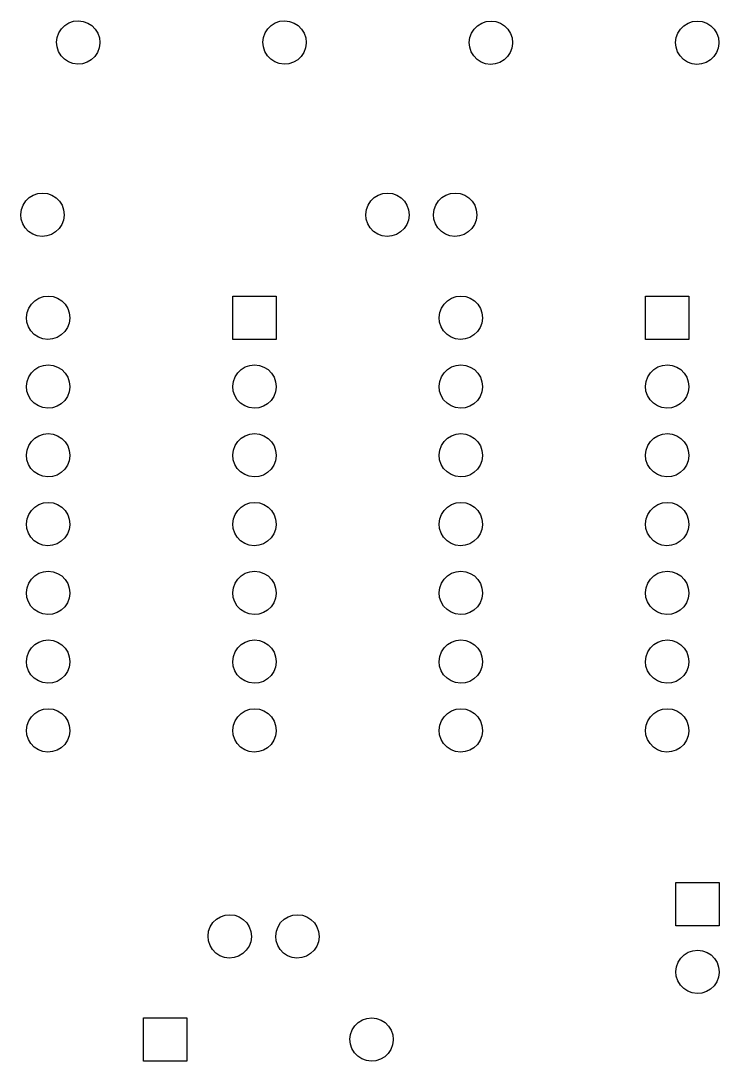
# Model space of a CAD drawing. Extents: x 34 to 149, y -179 to -19.
# Drawn here: x 94.41 to 120.2, y -137.94 to -99.52 of the extents above; entities that cross this region are included whole.
import ezdxf

# ---------------------------------------------------------------- set-up
doc = ezdxf.new("R2010")
doc.units = 0
doc.layers.add('BLACK', color=7, linetype='CONTINUOUS')

msp = doc.modelspace()

# ---------------------------------------------------------------- linework, layer by layer
at = {"layer": 'BLACK', "linetype": 'CONTINUOUS'}
for p, q in [((95.8134, -99.9643), (95.91, -99.8144)), ((95.91, -99.8144), (96.0375, -99.6896)), ((96.0375, -99.6896), (96.1894, -99.5961)), ((96.1894, -99.5961), (96.3582, -99.5387)), ((96.3582, -99.5387), (96.5356, -99.52)), ((96.5356, -99.52), (96.7127, -99.5411)), ((96.7127, -99.5411), (96.8807, -99.601)), ((96.8807, -99.601), (97.0313, -99.6965)), ((97.0313, -99.6965), (97.157, -99.8231)), ((97.157, -99.8231), (97.2515, -99.9743)), ((103.433, -99.9643), (103.53, -99.8144)), ((103.53, -99.8144), (103.657, -99.6896)), ((103.657, -99.6896), (103.809, -99.5961)), ((103.809, -99.5961), (103.978, -99.5387)), ((103.978, -99.5387), (104.156, -99.52)), ((104.156, -99.52), (104.333, -99.5411)), ((104.333, -99.5411), (104.501, -99.601)), ((104.501, -99.601), (104.651, -99.6965)), ((104.651, -99.6965), (104.777, -99.8231)), ((104.777, -99.8231), (104.871, -99.9743)), ((111.053, -99.9743), (111.15, -99.8244)), ((111.15, -99.8244), (111.277, -99.6996)), ((111.277, -99.6996), (111.429, -99.6061)), ((111.429, -99.6061), (111.598, -99.5487)), ((111.598, -99.5487), (111.776, -99.53)), ((111.776, -99.53), (111.953, -99.5511)), ((111.953, -99.5511), (112.121, -99.611)), ((112.121, -99.611), (112.271, -99.7065)), ((112.271, -99.7065), (112.397, -99.8331)), ((112.397, -99.8331), (112.491, -99.9843)), ((118.673, -99.9743), (118.77, -99.8244)), ((118.77, -99.8244), (118.897, -99.6996)), ((118.897, -99.6996), (119.049, -99.6061)), ((119.049, -99.6061), (119.218, -99.5487)), ((119.218, -99.5487), (119.396, -99.53)), ((119.396, -99.53), (119.573, -99.5511)), ((119.573, -99.5511), (119.741, -99.611)), ((119.741, -99.611), (119.891, -99.7065)), ((119.891, -99.7065), (120.017, -99.8331)), ((120.017, -99.8331), (120.111, -99.9843)), ((95.7301, -100.309), (95.7524, -100.132)), ((95.7524, -100.132), (95.8134, -99.9643)), ((97.2515, -99.9743), (97.3101, -100.143)), ((97.3101, -100.143), (97.33, -100.32)), ((103.35, -100.309), (103.372, -100.132)), ((103.372, -100.132), (103.433, -99.9643)), ((104.871, -99.9743), (104.93, -100.143)), ((104.93, -100.143), (104.95, -100.32)), ((110.97, -100.319), (110.992, -100.142)), ((110.992, -100.142), (111.053, -99.9743)), ((112.491, -99.9843), (112.55, -100.153)), ((112.55, -100.153), (112.57, -100.33)), ((118.59, -100.319), (118.612, -100.142)), ((118.612, -100.142), (118.673, -99.9743)), ((120.111, -99.9843), (120.17, -100.153)), ((120.17, -100.153), (120.19, -100.33)), ((95.7475, -100.486), (95.7301, -100.309)), ((95.8038, -100.656), (95.7475, -100.486)), ((95.8962, -100.808), (95.8038, -100.656)), ((97.3049, -100.519), (97.2415, -100.686)), ((97.3297, -100.342), (97.3049, -100.519)), ((97.33, -100.32), (97.3297, -100.342)), ((103.367, -100.486), (103.35, -100.309)), ((103.424, -100.656), (103.367, -100.486)), ((103.516, -100.808), (103.424, -100.656)), ((104.925, -100.519), (104.862, -100.686)), ((104.95, -100.342), (104.925, -100.519)), ((104.95, -100.32), (104.95, -100.342)), ((110.987, -100.496), (110.97, -100.319)), ((111.044, -100.666), (110.987, -100.496)), ((112.545, -100.529), (112.482, -100.696)), ((112.57, -100.352), (112.545, -100.529)), ((112.57, -100.33), (112.57, -100.352)), ((118.607, -100.496), (118.59, -100.319)), ((118.664, -100.666), (118.607, -100.496)), ((120.165, -100.529), (120.102, -100.696)), ((120.19, -100.352), (120.165, -100.529)), ((120.19, -100.33), (120.19, -100.352)), ((96.0201, -100.936), (95.8962, -100.808)), ((96.1693, -101.034), (96.0201, -100.936)), ((96.3365, -101.096), (96.1693, -101.034)), ((97.0137, -100.957), (96.8605, -101.049)), ((97.1428, -100.834), (97.0137, -100.957)), ((97.2415, -100.686), (97.1428, -100.834)), ((103.64, -100.936), (103.516, -100.808)), ((103.789, -101.034), (103.64, -100.936)), ((103.956, -101.096), (103.789, -101.034)), ((104.634, -100.957), (104.48, -101.049)), ((104.763, -100.834), (104.634, -100.957)), ((104.862, -100.686), (104.763, -100.834)), ((111.136, -100.818), (111.044, -100.666)), ((111.26, -100.946), (111.136, -100.818)), ((111.409, -101.044), (111.26, -100.946)), ((111.576, -101.106), (111.409, -101.044)), ((112.254, -100.967), (112.1, -101.059)), ((112.383, -100.844), (112.254, -100.967)), ((112.482, -100.696), (112.383, -100.844)), ((118.756, -100.818), (118.664, -100.666)), ((118.88, -100.946), (118.756, -100.818)), ((119.029, -101.044), (118.88, -100.946)), ((119.196, -101.106), (119.029, -101.044)), ((119.874, -100.967), (119.72, -101.059)), ((120.003, -100.844), (119.874, -100.967)), ((120.102, -100.696), (120.003, -100.844)), ((96.5132, -101.12), (96.3365, -101.096)), ((96.6909, -101.104), (96.5132, -101.12)), ((96.8605, -101.049), (96.6909, -101.104)), ((104.133, -101.12), (103.956, -101.096)), ((104.311, -101.104), (104.133, -101.12)), ((104.48, -101.049), (104.311, -101.104)), ((111.753, -101.13), (111.576, -101.106)), ((111.931, -101.114), (111.753, -101.13)), ((112.1, -101.059), (111.931, -101.114)), ((119.373, -101.13), (119.196, -101.106)), ((119.551, -101.114), (119.373, -101.13)), ((119.72, -101.059), (119.551, -101.114)), ((94.7175, -106.05), (94.8694, -105.956)), ((94.8694, -105.956), (95.0382, -105.899)), ((95.0382, -105.899), (95.2156, -105.88)), ((95.2156, -105.88), (95.3927, -105.901)), ((95.3927, -105.901), (95.5607, -105.961)), ((95.5607, -105.961), (95.7113, -106.057)), ((107.457, -106.05), (107.609, -105.956)), ((107.609, -105.956), (107.778, -105.899)), ((107.778, -105.899), (107.956, -105.88)), ((107.956, -105.88), (108.133, -105.901)), ((108.133, -105.901), (108.301, -105.961)), ((108.301, -105.961), (108.451, -106.057)), ((109.957, -106.05), (110.109, -105.956)), ((110.109, -105.956), (110.278, -105.899)), ((110.278, -105.899), (110.456, -105.88)), ((110.456, -105.88), (110.633, -105.901)), ((110.633, -105.901), (110.801, -105.961)), ((110.801, -105.961), (110.951, -106.057)), ((94.4324, -106.492), (94.4934, -106.324)), ((94.4934, -106.324), (94.59, -106.174)), ((94.59, -106.174), (94.7175, -106.05)), ((95.7113, -106.057), (95.837, -106.183)), ((95.837, -106.183), (95.9315, -106.334)), ((95.9315, -106.334), (95.9901, -106.503)), ((107.172, -106.492), (107.233, -106.324)), ((107.233, -106.324), (107.33, -106.174)), ((107.33, -106.174), (107.457, -106.05)), ((108.451, -106.057), (108.577, -106.183)), ((108.577, -106.183), (108.671, -106.334)), ((108.671, -106.334), (108.73, -106.503)), ((109.672, -106.492), (109.733, -106.324)), ((109.733, -106.324), (109.83, -106.174)), ((109.83, -106.174), (109.957, -106.05)), ((110.951, -106.057), (111.077, -106.183)), ((111.077, -106.183), (111.171, -106.334)), ((111.171, -106.334), (111.23, -106.503)), ((94.4101, -106.669), (94.4324, -106.492)), ((94.4275, -106.846), (94.4101, -106.669)), ((96.0097, -106.702), (95.9849, -106.879)), ((95.9901, -106.503), (96.01, -106.68)), ((96.01, -106.68), (96.0097, -106.702)), ((107.15, -106.669), (107.172, -106.492)), ((107.167, -106.846), (107.15, -106.669)), ((108.75, -106.702), (108.725, -106.879)), ((108.73, -106.503), (108.75, -106.68)), ((108.75, -106.68), (108.75, -106.702)), ((109.65, -106.669), (109.672, -106.492)), ((109.667, -106.846), (109.65, -106.669)), ((111.25, -106.702), (111.225, -106.879)), ((111.23, -106.503), (111.25, -106.68)), ((111.25, -106.68), (111.25, -106.702)), ((94.4838, -107.016), (94.4275, -106.846)), ((94.5762, -107.168), (94.4838, -107.016)), ((94.7001, -107.296), (94.5762, -107.168)), ((95.9215, -107.046), (95.8228, -107.194)), ((95.9849, -106.879), (95.9215, -107.046)), ((107.224, -107.016), (107.167, -106.846)), ((107.316, -107.168), (107.224, -107.016)), ((107.44, -107.296), (107.316, -107.168)), ((108.662, -107.046), (108.563, -107.194)), ((108.725, -106.879), (108.662, -107.046)), ((109.724, -107.016), (109.667, -106.846)), ((109.816, -107.168), (109.724, -107.016)), ((109.94, -107.296), (109.816, -107.168)), ((111.162, -107.046), (111.063, -107.194)), ((111.225, -106.879), (111.162, -107.046)), ((94.8493, -107.394), (94.7001, -107.296)), ((95.0165, -107.456), (94.8493, -107.394)), ((95.1932, -107.48), (95.0165, -107.456)), ((95.3709, -107.464), (95.1932, -107.48)), ((95.5405, -107.409), (95.3709, -107.464)), ((95.6937, -107.317), (95.5405, -107.409)), ((95.8228, -107.194), (95.6937, -107.317)), ((107.589, -107.394), (107.44, -107.296)), ((107.756, -107.456), (107.589, -107.394)), ((107.933, -107.48), (107.756, -107.456)), ((108.111, -107.464), (107.933, -107.48)), ((108.28, -107.409), (108.111, -107.464)), ((108.434, -107.317), (108.28, -107.409)), ((108.563, -107.194), (108.434, -107.317)), ((110.089, -107.394), (109.94, -107.296)), ((110.256, -107.456), (110.089, -107.394)), ((110.433, -107.48), (110.256, -107.456)), ((110.611, -107.464), (110.433, -107.48)), ((110.78, -107.409), (110.611, -107.464)), ((110.934, -107.317), (110.78, -107.409)), ((111.063, -107.194), (110.934, -107.317)), ((94.799, -109.979), (94.9265, -109.855)), ((94.9265, -109.855), (95.0784, -109.761)), ((95.0784, -109.761), (95.2472, -109.704)), ((95.2472, -109.704), (95.4246, -109.685)), ((95.4246, -109.685), (95.6017, -109.706)), ((95.6017, -109.706), (95.7697, -109.766)), ((95.7697, -109.766), (95.9203, -109.862)), ((95.9203, -109.862), (96.046, -109.988)), ((102.239, -111.285), (102.239, -109.685)), ((102.239, -109.685), (103.839, -109.685)), ((103.839, -109.685), (103.839, -111.285)), ((110.039, -109.979), (110.166, -109.855)), ((110.166, -109.855), (110.318, -109.761)), ((110.318, -109.761), (110.487, -109.704)), ((110.487, -109.704), (110.665, -109.685)), ((110.665, -109.685), (110.842, -109.706)), ((110.842, -109.706), (111.01, -109.766)), ((111.01, -109.766), (111.16, -109.862)), ((111.16, -109.862), (111.286, -109.988)), ((117.479, -111.285), (117.479, -109.685)), ((117.479, -109.685), (119.079, -109.685)), ((119.079, -109.685), (119.079, -111.285)), ((94.6414, -110.297), (94.7024, -110.129)), ((94.7024, -110.129), (94.799, -109.979)), ((96.046, -109.988), (96.1405, -110.139)), ((96.1405, -110.139), (96.1991, -110.308)), ((109.881, -110.297), (109.942, -110.129)), ((109.942, -110.129), (110.039, -109.979)), ((111.286, -109.988), (111.38, -110.139)), ((111.38, -110.139), (111.439, -110.308)), ((94.6191, -110.474), (94.6414, -110.297)), ((94.6365, -110.651), (94.6191, -110.474)), ((96.2187, -110.507), (96.1939, -110.684)), ((96.1991, -110.308), (96.219, -110.485)), ((96.219, -110.485), (96.2187, -110.507)), ((109.859, -110.474), (109.881, -110.297)), ((109.876, -110.651), (109.859, -110.474)), ((111.459, -110.507), (111.434, -110.684)), ((111.439, -110.308), (111.459, -110.485)), ((111.459, -110.485), (111.459, -110.507)), ((94.6928, -110.821), (94.6365, -110.651)), ((94.7852, -110.973), (94.6928, -110.821)), ((94.9091, -111.101), (94.7852, -110.973)), ((96.0318, -110.999), (95.9027, -111.122)), ((96.1305, -110.851), (96.0318, -110.999)), ((96.1939, -110.684), (96.1305, -110.851)), ((109.933, -110.821), (109.876, -110.651)), ((110.025, -110.973), (109.933, -110.821)), ((110.149, -111.101), (110.025, -110.973)), ((111.272, -110.999), (111.143, -111.122)), ((111.371, -110.851), (111.272, -110.999)), ((111.434, -110.684), (111.371, -110.851)), ((95.0583, -111.199), (94.9091, -111.101)), ((95.2255, -111.261), (95.0583, -111.199)), ((95.4022, -111.285), (95.2255, -111.261)), ((95.5799, -111.269), (95.4022, -111.285)), ((95.7495, -111.214), (95.5799, -111.269)), ((95.9027, -111.122), (95.7495, -111.214)), ((103.839, -111.285), (102.239, -111.285)), ((110.298, -111.199), (110.149, -111.101)), ((110.465, -111.261), (110.298, -111.199)), ((110.642, -111.285), (110.465, -111.261)), ((110.82, -111.269), (110.642, -111.285)), ((110.989, -111.214), (110.82, -111.269)), ((111.143, -111.122), (110.989, -111.214)), ((119.079, -111.285), (117.479, -111.285)), ((94.7024, -112.669), (94.799, -112.519)), ((94.799, -112.519), (94.9265, -112.395)), ((94.9265, -112.395), (95.0784, -112.301)), ((95.0784, -112.301), (95.2472, -112.244)), ((95.2472, -112.244), (95.4246, -112.225)), ((95.4246, -112.225), (95.6017, -112.246)), ((95.6017, -112.246), (95.7697, -112.306)), ((95.7697, -112.306), (95.9203, -112.402)), ((95.9203, -112.402), (96.046, -112.528)), ((96.046, -112.528), (96.1405, -112.679)), ((102.322, -112.669), (102.419, -112.519)), ((102.419, -112.519), (102.546, -112.395)), ((102.546, -112.395), (102.698, -112.301)), ((102.698, -112.301), (102.867, -112.244)), ((102.867, -112.244), (103.045, -112.225)), ((103.045, -112.225), (103.222, -112.246)), ((103.222, -112.246), (103.39, -112.306)), ((103.39, -112.306), (103.54, -112.402)), ((103.54, -112.402), (103.666, -112.528)), ((103.666, -112.528), (103.76, -112.679)), ((109.942, -112.669), (110.039, -112.519)), ((110.039, -112.519), (110.166, -112.395)), ((110.166, -112.395), (110.318, -112.301)), ((110.318, -112.301), (110.487, -112.244)), ((110.487, -112.244), (110.665, -112.225)), ((110.665, -112.225), (110.842, -112.246)), ((110.842, -112.246), (111.01, -112.306)), ((111.01, -112.306), (111.16, -112.402)), ((111.16, -112.402), (111.286, -112.528)), ((111.286, -112.528), (111.38, -112.679)), ((117.562, -112.669), (117.659, -112.519)), ((117.659, -112.519), (117.786, -112.395)), ((117.786, -112.395), (117.938, -112.301)), ((117.938, -112.301), (118.107, -112.244)), ((118.107, -112.244), (118.285, -112.225)), ((118.285, -112.225), (118.462, -112.246)), ((118.462, -112.246), (118.63, -112.306)), ((118.63, -112.306), (118.78, -112.402)), ((118.78, -112.402), (118.906, -112.528)), ((118.906, -112.528), (119, -112.679)), ((94.6191, -113.014), (94.6414, -112.837)), ((94.6414, -112.837), (94.7024, -112.669)), ((96.1405, -112.679), (96.1991, -112.848)), ((96.1991, -112.848), (96.219, -113.025)), ((102.239, -113.014), (102.261, -112.837)), ((102.261, -112.837), (102.322, -112.669)), ((103.76, -112.679), (103.819, -112.848)), ((103.819, -112.848), (103.839, -113.025)), ((109.859, -113.014), (109.881, -112.837)), ((109.881, -112.837), (109.942, -112.669)), ((111.38, -112.679), (111.439, -112.848)), ((111.439, -112.848), (111.459, -113.025)), ((117.479, -113.014), (117.501, -112.837)), ((117.501, -112.837), (117.562, -112.669)), ((119, -112.679), (119.059, -112.848)), ((119.059, -112.848), (119.079, -113.025)), ((94.6365, -113.191), (94.6191, -113.014)), ((94.6928, -113.361), (94.6365, -113.191)), ((96.1939, -113.224), (96.1305, -113.391)), ((96.2187, -113.047), (96.1939, -113.224)), ((96.219, -113.025), (96.2187, -113.047)), ((102.256, -113.191), (102.239, -113.014)), ((102.313, -113.361), (102.256, -113.191)), ((103.814, -113.224), (103.751, -113.391)), ((103.839, -113.047), (103.814, -113.224)), ((103.839, -113.025), (103.839, -113.047)), ((109.876, -113.191), (109.859, -113.014)), ((109.933, -113.361), (109.876, -113.191)), ((111.434, -113.224), (111.371, -113.391)), ((111.459, -113.047), (111.434, -113.224)), ((111.459, -113.025), (111.459, -113.047)), ((117.496, -113.191), (117.479, -113.014)), ((117.553, -113.361), (117.496, -113.191)), ((119.054, -113.224), (118.991, -113.391)), ((119.079, -113.047), (119.054, -113.224)), ((119.079, -113.025), (119.079, -113.047)), ((94.7852, -113.513), (94.6928, -113.361)), ((94.9091, -113.641), (94.7852, -113.513)), ((95.0583, -113.739), (94.9091, -113.641)), ((95.9027, -113.662), (95.7495, -113.754)), ((96.0318, -113.539), (95.9027, -113.662)), ((96.1305, -113.391), (96.0318, -113.539)), ((102.405, -113.513), (102.313, -113.361)), ((102.529, -113.641), (102.405, -113.513)), ((102.678, -113.739), (102.529, -113.641)), ((103.523, -113.662), (103.369, -113.754)), ((103.652, -113.539), (103.523, -113.662)), ((103.751, -113.391), (103.652, -113.539)), ((110.025, -113.513), (109.933, -113.361)), ((110.149, -113.641), (110.025, -113.513)), ((110.298, -113.739), (110.149, -113.641)), ((111.143, -113.662), (110.989, -113.754)), ((111.272, -113.539), (111.143, -113.662)), ((111.371, -113.391), (111.272, -113.539)), ((117.645, -113.513), (117.553, -113.361)), ((117.769, -113.641), (117.645, -113.513)), ((117.918, -113.739), (117.769, -113.641)), ((118.763, -113.662), (118.609, -113.754)), ((118.892, -113.539), (118.763, -113.662)), ((118.991, -113.391), (118.892, -113.539)), ((95.2255, -113.801), (95.0583, -113.739)), ((95.4022, -113.825), (95.2255, -113.801)), ((95.5799, -113.809), (95.4022, -113.825)), ((95.7495, -113.754), (95.5799, -113.809)), ((102.845, -113.801), (102.678, -113.739)), ((103.022, -113.825), (102.845, -113.801)), ((103.2, -113.809), (103.022, -113.825)), ((103.369, -113.754), (103.2, -113.809)), ((110.465, -113.801), (110.298, -113.739)), ((110.642, -113.825), (110.465, -113.801)), ((110.82, -113.809), (110.642, -113.825)), ((110.989, -113.754), (110.82, -113.809)), ((118.085, -113.801), (117.918, -113.739)), ((118.262, -113.825), (118.085, -113.801)), ((118.44, -113.809), (118.262, -113.825)), ((118.609, -113.754), (118.44, -113.809)), ((94.9265, -114.935), (95.0784, -114.841)), ((95.0784, -114.841), (95.2472, -114.784)), ((95.2472, -114.784), (95.4246, -114.765)), ((95.4246, -114.765), (95.6017, -114.786)), ((95.6017, -114.786), (95.7697, -114.846)), ((95.7697, -114.846), (95.9203, -114.942)), ((102.546, -114.935), (102.698, -114.841)), ((102.698, -114.841), (102.867, -114.784)), ((102.867, -114.784), (103.045, -114.765)), ((103.045, -114.765), (103.222, -114.786)), ((103.222, -114.786), (103.39, -114.846)), ((103.39, -114.846), (103.54, -114.942)), ((110.166, -114.935), (110.318, -114.841)), ((110.318, -114.841), (110.487, -114.784)), ((110.487, -114.784), (110.665, -114.765)), ((110.665, -114.765), (110.842, -114.786)), ((110.842, -114.786), (111.01, -114.846)), ((111.01, -114.846), (111.16, -114.942)), ((117.786, -114.935), (117.938, -114.841)), ((117.938, -114.841), (118.107, -114.784)), ((118.107, -114.784), (118.285, -114.765)), ((118.285, -114.765), (118.462, -114.786)), ((118.462, -114.786), (118.63, -114.846)), ((118.63, -114.846), (118.78, -114.942)), ((94.6414, -115.377), (94.7024, -115.209)), ((94.7024, -115.209), (94.799, -115.059)), ((94.799, -115.059), (94.9265, -114.935)), ((95.9203, -114.942), (96.046, -115.068)), ((96.046, -115.068), (96.1405, -115.219)), ((96.1405, -115.219), (96.1991, -115.388)), ((102.261, -115.377), (102.322, -115.209)), ((102.322, -115.209), (102.419, -115.059)), ((102.419, -115.059), (102.546, -114.935)), ((103.54, -114.942), (103.666, -115.068)), ((103.666, -115.068), (103.76, -115.219)), ((103.76, -115.219), (103.819, -115.388)), ((109.881, -115.377), (109.942, -115.209)), ((109.942, -115.209), (110.039, -115.059)), ((110.039, -115.059), (110.166, -114.935)), ((111.16, -114.942), (111.286, -115.068)), ((111.286, -115.068), (111.38, -115.219)), ((111.38, -115.219), (111.439, -115.388)), ((117.501, -115.377), (117.562, -115.209)), ((117.562, -115.209), (117.659, -115.059)), ((117.659, -115.059), (117.786, -114.935)), ((118.78, -114.942), (118.906, -115.068)), ((118.906, -115.068), (119, -115.219)), ((119, -115.219), (119.059, -115.388)), ((94.6191, -115.554), (94.6414, -115.377)), ((94.6365, -115.731), (94.6191, -115.554)), ((96.2187, -115.587), (96.1939, -115.764)), ((96.1991, -115.388), (96.219, -115.565)), ((96.219, -115.565), (96.2187, -115.587)), ((102.239, -115.554), (102.261, -115.377)), ((102.256, -115.731), (102.239, -115.554)), ((103.839, -115.587), (103.814, -115.764)), ((103.819, -115.388), (103.839, -115.565)), ((103.839, -115.565), (103.839, -115.587)), ((109.859, -115.554), (109.881, -115.377)), ((109.876, -115.731), (109.859, -115.554)), ((111.459, -115.587), (111.434, -115.764)), ((111.439, -115.388), (111.459, -115.565)), ((111.459, -115.565), (111.459, -115.587)), ((117.479, -115.554), (117.501, -115.377)), ((117.496, -115.731), (117.479, -115.554)), ((119.079, -115.587), (119.054, -115.764)), ((119.059, -115.388), (119.079, -115.565)), ((119.079, -115.565), (119.079, -115.587)), ((94.6928, -115.901), (94.6365, -115.731)), ((94.7852, -116.053), (94.6928, -115.901)), ((96.1305, -115.931), (96.0318, -116.079)), ((96.1939, -115.764), (96.1305, -115.931)), ((102.313, -115.901), (102.256, -115.731)), ((102.405, -116.053), (102.313, -115.901)), ((103.751, -115.931), (103.652, -116.079)), ((103.814, -115.764), (103.751, -115.931)), ((109.933, -115.901), (109.876, -115.731)), ((110.025, -116.053), (109.933, -115.901)), ((111.371, -115.931), (111.272, -116.079)), ((111.434, -115.764), (111.371, -115.931)), ((117.553, -115.901), (117.496, -115.731)), ((117.645, -116.053), (117.553, -115.901)), ((118.991, -115.931), (118.892, -116.079)), ((119.054, -115.764), (118.991, -115.931)), ((94.9091, -116.181), (94.7852, -116.053)), ((95.0583, -116.279), (94.9091, -116.181)), ((95.2255, -116.341), (95.0583, -116.279)), ((95.4022, -116.365), (95.2255, -116.341)), ((95.5799, -116.349), (95.4022, -116.365)), ((95.7495, -116.294), (95.5799, -116.349)), ((95.9027, -116.202), (95.7495, -116.294)), ((96.0318, -116.079), (95.9027, -116.202)), ((102.529, -116.181), (102.405, -116.053)), ((102.678, -116.279), (102.529, -116.181)), ((102.845, -116.341), (102.678, -116.279)), ((103.022, -116.365), (102.845, -116.341)), ((103.2, -116.349), (103.022, -116.365)), ((103.369, -116.294), (103.2, -116.349)), ((103.523, -116.202), (103.369, -116.294)), ((103.652, -116.079), (103.523, -116.202)), ((110.149, -116.181), (110.025, -116.053)), ((110.298, -116.279), (110.149, -116.181)), ((110.465, -116.341), (110.298, -116.279)), ((110.642, -116.365), (110.465, -116.341)), ((110.82, -116.349), (110.642, -116.365)), ((110.989, -116.294), (110.82, -116.349)), ((111.143, -116.202), (110.989, -116.294)), ((111.272, -116.079), (111.143, -116.202)), ((117.769, -116.181), (117.645, -116.053)), ((117.918, -116.279), (117.769, -116.181)), ((118.085, -116.341), (117.918, -116.279)), ((118.262, -116.365), (118.085, -116.341)), ((118.44, -116.349), (118.262, -116.365)), ((118.609, -116.294), (118.44, -116.349)), ((118.763, -116.202), (118.609, -116.294)), ((118.892, -116.079), (118.763, -116.202)), ((94.799, -117.599), (94.9265, -117.475)), ((94.9265, -117.475), (95.0784, -117.381)), ((95.0784, -117.381), (95.2472, -117.324)), ((95.2472, -117.324), (95.4246, -117.305)), ((95.4246, -117.305), (95.6017, -117.326)), ((95.6017, -117.326), (95.7697, -117.386)), ((95.7697, -117.386), (95.9203, -117.482)), ((95.9203, -117.482), (96.046, -117.608)), ((102.419, -117.599), (102.546, -117.475)), ((102.546, -117.475), (102.698, -117.381)), ((102.698, -117.381), (102.867, -117.324)), ((102.867, -117.324), (103.045, -117.305)), ((103.045, -117.305), (103.222, -117.326)), ((103.222, -117.326), (103.39, -117.386)), ((103.39, -117.386), (103.54, -117.482)), ((103.54, -117.482), (103.666, -117.608)), ((110.039, -117.599), (110.166, -117.475)), ((110.166, -117.475), (110.318, -117.381)), ((110.318, -117.381), (110.487, -117.324)), ((110.487, -117.324), (110.665, -117.305)), ((110.665, -117.305), (110.842, -117.326)), ((110.842, -117.326), (111.01, -117.386)), ((111.01, -117.386), (111.16, -117.482)), ((111.16, -117.482), (111.286, -117.608)), ((117.659, -117.599), (117.786, -117.475)), ((117.786, -117.475), (117.938, -117.381)), ((117.938, -117.381), (118.107, -117.324)), ((118.107, -117.324), (118.285, -117.305)), ((118.285, -117.305), (118.462, -117.326)), ((118.462, -117.326), (118.63, -117.386)), ((118.63, -117.386), (118.78, -117.482)), ((118.78, -117.482), (118.906, -117.608)), ((94.6191, -118.094), (94.6414, -117.917)), ((94.6414, -117.917), (94.7024, -117.749)), ((94.7024, -117.749), (94.799, -117.599)), ((96.046, -117.608), (96.1405, -117.759)), ((96.1405, -117.759), (96.1991, -117.928)), ((96.1991, -117.928), (96.219, -118.105)), ((102.239, -118.094), (102.261, -117.917)), ((102.261, -117.917), (102.322, -117.749)), ((102.322, -117.749), (102.419, -117.599)), ((103.666, -117.608), (103.76, -117.759)), ((103.76, -117.759), (103.819, -117.928)), ((103.819, -117.928), (103.839, -118.105)), ((109.859, -118.094), (109.881, -117.917)), ((109.881, -117.917), (109.942, -117.749)), ((109.942, -117.749), (110.039, -117.599)), ((111.286, -117.608), (111.38, -117.759)), ((111.38, -117.759), (111.439, -117.928)), ((111.439, -117.928), (111.459, -118.105)), ((117.479, -118.094), (117.501, -117.917)), ((117.501, -117.917), (117.562, -117.749)), ((117.562, -117.749), (117.659, -117.599)), ((118.906, -117.608), (119, -117.759)), ((119, -117.759), (119.059, -117.928)), ((119.059, -117.928), (119.079, -118.105)), ((94.6365, -118.271), (94.6191, -118.094)), ((94.6928, -118.441), (94.6365, -118.271)), ((96.1939, -118.304), (96.1305, -118.471)), ((96.2187, -118.127), (96.1939, -118.304)), ((96.219, -118.105), (96.2187, -118.127)), ((102.256, -118.271), (102.239, -118.094)), ((102.313, -118.441), (102.256, -118.271)), ((103.814, -118.304), (103.751, -118.471)), ((103.839, -118.127), (103.814, -118.304)), ((103.839, -118.105), (103.839, -118.127)), ((109.876, -118.271), (109.859, -118.094)), ((109.933, -118.441), (109.876, -118.271)), ((111.434, -118.304), (111.371, -118.471)), ((111.459, -118.127), (111.434, -118.304)), ((111.459, -118.105), (111.459, -118.127)), ((117.496, -118.271), (117.479, -118.094)), ((117.553, -118.441), (117.496, -118.271)), ((119.054, -118.304), (118.991, -118.471)), ((119.079, -118.127), (119.054, -118.304)), ((119.079, -118.105), (119.079, -118.127)), ((94.7852, -118.593), (94.6928, -118.441)), ((94.9091, -118.721), (94.7852, -118.593)), ((96.0318, -118.619), (95.9027, -118.742)), ((96.1305, -118.471), (96.0318, -118.619)), ((102.405, -118.593), (102.313, -118.441)), ((102.529, -118.721), (102.405, -118.593)), ((103.652, -118.619), (103.523, -118.742)), ((103.751, -118.471), (103.652, -118.619)), ((110.025, -118.593), (109.933, -118.441)), ((110.149, -118.721), (110.025, -118.593)), ((111.272, -118.619), (111.143, -118.742)), ((111.371, -118.471), (111.272, -118.619)), ((117.645, -118.593), (117.553, -118.441)), ((117.769, -118.721), (117.645, -118.593)), ((118.892, -118.619), (118.763, -118.742)), ((118.991, -118.471), (118.892, -118.619)), ((95.0583, -118.819), (94.9091, -118.721)), ((95.2255, -118.881), (95.0583, -118.819)), ((95.4022, -118.905), (95.2255, -118.881)), ((95.5799, -118.889), (95.4022, -118.905)), ((95.7495, -118.834), (95.5799, -118.889)), ((95.9027, -118.742), (95.7495, -118.834)), ((102.678, -118.819), (102.529, -118.721)), ((102.845, -118.881), (102.678, -118.819)), ((103.022, -118.905), (102.845, -118.881)), ((103.2, -118.889), (103.022, -118.905)), ((103.369, -118.834), (103.2, -118.889)), ((103.523, -118.742), (103.369, -118.834)), ((110.298, -118.819), (110.149, -118.721)), ((110.465, -118.881), (110.298, -118.819)), ((110.642, -118.905), (110.465, -118.881)), ((110.82, -118.889), (110.642, -118.905)), ((110.989, -118.834), (110.82, -118.889)), ((111.143, -118.742), (110.989, -118.834)), ((117.918, -118.819), (117.769, -118.721)), ((118.085, -118.881), (117.918, -118.819)), ((118.262, -118.905), (118.085, -118.881)), ((118.44, -118.889), (118.262, -118.905)), ((118.609, -118.834), (118.44, -118.889)), ((118.763, -118.742), (118.609, -118.834)), ((95.0784, -119.921), (95.2472, -119.864)), ((95.2472, -119.864), (95.4246, -119.845)), ((95.4246, -119.845), (95.6017, -119.866)), ((95.6017, -119.866), (95.7697, -119.926)), ((102.698, -119.921), (102.867, -119.864)), ((102.867, -119.864), (103.045, -119.845)), ((103.045, -119.845), (103.222, -119.866)), ((103.222, -119.866), (103.39, -119.926)), ((110.318, -119.921), (110.487, -119.864)), ((110.487, -119.864), (110.665, -119.845)), ((110.665, -119.845), (110.842, -119.866)), ((110.842, -119.866), (111.01, -119.926)), ((117.938, -119.921), (118.107, -119.864)), ((118.107, -119.864), (118.285, -119.845)), ((118.285, -119.845), (118.462, -119.866)), ((118.462, -119.866), (118.63, -119.926)), ((94.7024, -120.289), (94.799, -120.139)), ((94.799, -120.139), (94.9265, -120.015)), ((94.9265, -120.015), (95.0784, -119.921)), ((95.7697, -119.926), (95.9203, -120.022)), ((95.9203, -120.022), (96.046, -120.148)), ((96.046, -120.148), (96.1405, -120.299)), ((102.322, -120.289), (102.419, -120.139)), ((102.419, -120.139), (102.546, -120.015)), ((102.546, -120.015), (102.698, -119.921)), ((103.39, -119.926), (103.54, -120.022)), ((103.54, -120.022), (103.666, -120.148)), ((103.666, -120.148), (103.76, -120.299)), ((109.942, -120.289), (110.039, -120.139)), ((110.039, -120.139), (110.166, -120.015)), ((110.166, -120.015), (110.318, -119.921)), ((111.01, -119.926), (111.16, -120.022)), ((111.16, -120.022), (111.286, -120.148)), ((111.286, -120.148), (111.38, -120.299)), ((117.562, -120.289), (117.659, -120.139)), ((117.659, -120.139), (117.786, -120.015)), ((117.786, -120.015), (117.938, -119.921)), ((118.63, -119.926), (118.78, -120.022)), ((118.78, -120.022), (118.906, -120.148)), ((118.906, -120.148), (119, -120.299)), ((94.6191, -120.634), (94.6414, -120.457)), ((94.6365, -120.811), (94.6191, -120.634)), ((94.6414, -120.457), (94.7024, -120.289)), ((96.1405, -120.299), (96.1991, -120.468)), ((96.1991, -120.468), (96.219, -120.645)), ((102.239, -120.634), (102.261, -120.457)), ((102.256, -120.811), (102.239, -120.634)), ((102.261, -120.457), (102.322, -120.289)), ((103.76, -120.299), (103.819, -120.468)), ((103.819, -120.468), (103.839, -120.645)), ((109.859, -120.634), (109.881, -120.457)), ((109.876, -120.811), (109.859, -120.634)), ((109.881, -120.457), (109.942, -120.289)), ((111.38, -120.299), (111.439, -120.468)), ((111.439, -120.468), (111.459, -120.645)), ((117.479, -120.634), (117.501, -120.457)), ((117.496, -120.811), (117.479, -120.634)), ((117.501, -120.457), (117.562, -120.289)), ((119, -120.299), (119.059, -120.468)), ((119.059, -120.468), (119.079, -120.645)), ((94.6928, -120.981), (94.6365, -120.811)), ((94.7852, -121.133), (94.6928, -120.981)), ((96.1305, -121.011), (96.0318, -121.159)), ((96.1939, -120.844), (96.1305, -121.011)), ((96.2187, -120.667), (96.1939, -120.844)), ((96.219, -120.645), (96.2187, -120.667)), ((102.313, -120.981), (102.256, -120.811)), ((102.405, -121.133), (102.313, -120.981)), ((103.751, -121.011), (103.652, -121.159)), ((103.814, -120.844), (103.751, -121.011)), ((103.839, -120.667), (103.814, -120.844)), ((103.839, -120.645), (103.839, -120.667)), ((109.933, -120.981), (109.876, -120.811)), ((110.025, -121.133), (109.933, -120.981)), ((111.371, -121.011), (111.272, -121.159)), ((111.434, -120.844), (111.371, -121.011)), ((111.459, -120.667), (111.434, -120.844)), ((111.459, -120.645), (111.459, -120.667)), ((117.553, -120.981), (117.496, -120.811)), ((117.645, -121.133), (117.553, -120.981)), ((118.991, -121.011), (118.892, -121.159)), ((119.054, -120.844), (118.991, -121.011)), ((119.079, -120.667), (119.054, -120.844)), ((119.079, -120.645), (119.079, -120.667)), ((94.9091, -121.261), (94.7852, -121.133)), ((95.0583, -121.359), (94.9091, -121.261)), ((95.2255, -121.421), (95.0583, -121.359)), ((95.7495, -121.374), (95.5799, -121.429)), ((95.9027, -121.282), (95.7495, -121.374)), ((96.0318, -121.159), (95.9027, -121.282)), ((102.529, -121.261), (102.405, -121.133)), ((102.678, -121.359), (102.529, -121.261)), ((102.845, -121.421), (102.678, -121.359)), ((103.369, -121.374), (103.2, -121.429)), ((103.523, -121.282), (103.369, -121.374)), ((103.652, -121.159), (103.523, -121.282)), ((110.149, -121.261), (110.025, -121.133)), ((110.298, -121.359), (110.149, -121.261)), ((110.465, -121.421), (110.298, -121.359)), ((110.989, -121.374), (110.82, -121.429)), ((111.143, -121.282), (110.989, -121.374)), ((111.272, -121.159), (111.143, -121.282)), ((117.769, -121.261), (117.645, -121.133)), ((117.918, -121.359), (117.769, -121.261)), ((118.085, -121.421), (117.918, -121.359)), ((118.609, -121.374), (118.44, -121.429)), ((118.763, -121.282), (118.609, -121.374)), ((118.892, -121.159), (118.763, -121.282)), ((95.4022, -121.445), (95.2255, -121.421)), ((95.5799, -121.429), (95.4022, -121.445)), ((103.022, -121.445), (102.845, -121.421)), ((103.2, -121.429), (103.022, -121.445)), ((110.642, -121.445), (110.465, -121.421)), ((110.82, -121.429), (110.642, -121.445)), ((118.262, -121.445), (118.085, -121.421)), ((118.44, -121.429), (118.262, -121.445)), ((94.799, -122.679), (94.9265, -122.555)), ((94.9265, -122.555), (95.0784, -122.461)), ((95.0784, -122.461), (95.2472, -122.404)), ((95.2472, -122.404), (95.4246, -122.385)), ((95.4246, -122.385), (95.6017, -122.406)), ((95.6017, -122.406), (95.7697, -122.466)), ((95.7697, -122.466), (95.9203, -122.562)), ((102.419, -122.679), (102.546, -122.555)), ((102.546, -122.555), (102.698, -122.461)), ((102.698, -122.461), (102.867, -122.404)), ((102.867, -122.404), (103.045, -122.385)), ((103.045, -122.385), (103.222, -122.406)), ((103.222, -122.406), (103.39, -122.466)), ((103.39, -122.466), (103.54, -122.562)), ((110.039, -122.679), (110.166, -122.555)), ((110.166, -122.555), (110.318, -122.461)), ((110.318, -122.461), (110.487, -122.404)), ((110.487, -122.404), (110.665, -122.385)), ((110.665, -122.385), (110.842, -122.406)), ((110.842, -122.406), (111.01, -122.466)), ((111.01, -122.466), (111.16, -122.562)), ((117.659, -122.679), (117.786, -122.555)), ((117.786, -122.555), (117.938, -122.461)), ((117.938, -122.461), (118.107, -122.404)), ((118.107, -122.404), (118.285, -122.385)), ((118.285, -122.385), (118.462, -122.406)), ((118.462, -122.406), (118.63, -122.466)), ((118.63, -122.466), (118.78, -122.562)), ((94.6414, -122.997), (94.7024, -122.829)), ((94.7024, -122.829), (94.799, -122.679)), ((95.9203, -122.562), (96.046, -122.688)), ((96.046, -122.688), (96.1405, -122.839)), ((96.1405, -122.839), (96.1991, -123.008)), ((102.261, -122.997), (102.322, -122.829)), ((102.322, -122.829), (102.419, -122.679)), ((103.54, -122.562), (103.666, -122.688)), ((103.666, -122.688), (103.76, -122.839)), ((103.76, -122.839), (103.819, -123.008)), ((109.881, -122.997), (109.942, -122.829)), ((109.942, -122.829), (110.039, -122.679)), ((111.16, -122.562), (111.286, -122.688)), ((111.286, -122.688), (111.38, -122.839)), ((111.38, -122.839), (111.439, -123.008)), ((117.501, -122.997), (117.562, -122.829)), ((117.562, -122.829), (117.659, -122.679)), ((118.78, -122.562), (118.906, -122.688)), ((118.906, -122.688), (119, -122.839)), ((119, -122.839), (119.059, -123.008)), ((94.6191, -123.174), (94.6414, -122.997)), ((94.6365, -123.351), (94.6191, -123.174)), ((96.2187, -123.207), (96.1939, -123.384)), ((96.1991, -123.008), (96.219, -123.185)), ((96.219, -123.185), (96.2187, -123.207)), ((102.239, -123.174), (102.261, -122.997)), ((102.256, -123.351), (102.239, -123.174)), ((103.839, -123.207), (103.814, -123.384)), ((103.819, -123.008), (103.839, -123.185)), ((103.839, -123.185), (103.839, -123.207)), ((109.859, -123.174), (109.881, -122.997)), ((109.876, -123.351), (109.859, -123.174)), ((111.459, -123.207), (111.434, -123.384)), ((111.439, -123.008), (111.459, -123.185)), ((111.459, -123.185), (111.459, -123.207)), ((117.479, -123.174), (117.501, -122.997)), ((117.496, -123.351), (117.479, -123.174)), ((119.079, -123.207), (119.054, -123.384)), ((119.059, -123.008), (119.079, -123.185)), ((119.079, -123.185), (119.079, -123.207)), ((94.6928, -123.521), (94.6365, -123.351)), ((94.7852, -123.673), (94.6928, -123.521)), ((94.9091, -123.801), (94.7852, -123.673)), ((96.0318, -123.699), (95.9027, -123.822)), ((96.1305, -123.551), (96.0318, -123.699)), ((96.1939, -123.384), (96.1305, -123.551)), ((102.313, -123.521), (102.256, -123.351)), ((102.405, -123.673), (102.313, -123.521)), ((102.529, -123.801), (102.405, -123.673)), ((103.652, -123.699), (103.523, -123.822)), ((103.751, -123.551), (103.652, -123.699)), ((103.814, -123.384), (103.751, -123.551)), ((109.933, -123.521), (109.876, -123.351)), ((110.025, -123.673), (109.933, -123.521)), ((110.149, -123.801), (110.025, -123.673)), ((111.272, -123.699), (111.143, -123.822)), ((111.371, -123.551), (111.272, -123.699)), ((111.434, -123.384), (111.371, -123.551)), ((117.553, -123.521), (117.496, -123.351)), ((117.645, -123.673), (117.553, -123.521)), ((117.769, -123.801), (117.645, -123.673)), ((118.892, -123.699), (118.763, -123.822)), ((118.991, -123.551), (118.892, -123.699)), ((119.054, -123.384), (118.991, -123.551)), ((95.0583, -123.899), (94.9091, -123.801)), ((95.2255, -123.961), (95.0583, -123.899)), ((95.4022, -123.985), (95.2255, -123.961)), ((95.5799, -123.969), (95.4022, -123.985)), ((95.7495, -123.914), (95.5799, -123.969)), ((95.9027, -123.822), (95.7495, -123.914)), ((102.678, -123.899), (102.529, -123.801)), ((102.845, -123.961), (102.678, -123.899)), ((103.022, -123.985), (102.845, -123.961)), ((103.2, -123.969), (103.022, -123.985)), ((103.369, -123.914), (103.2, -123.969)), ((103.523, -123.822), (103.369, -123.914)), ((110.298, -123.899), (110.149, -123.801)), ((110.465, -123.961), (110.298, -123.899)), ((110.642, -123.985), (110.465, -123.961)), ((110.82, -123.969), (110.642, -123.985)), ((110.989, -123.914), (110.82, -123.969)), ((111.143, -123.822), (110.989, -123.914)), ((117.918, -123.899), (117.769, -123.801)), ((118.085, -123.961), (117.918, -123.899)), ((118.262, -123.985), (118.085, -123.961)), ((118.44, -123.969), (118.262, -123.985)), ((118.609, -123.914), (118.44, -123.969)), ((118.763, -123.822), (118.609, -123.914)), ((94.7024, -125.369), (94.799, -125.219)), ((94.799, -125.219), (94.9265, -125.095)), ((94.9265, -125.095), (95.0784, -125.001)), ((95.0784, -125.001), (95.2472, -124.944)), ((95.2472, -124.944), (95.4246, -124.925)), ((95.4246, -124.925), (95.6017, -124.946)), ((95.6017, -124.946), (95.7697, -125.006)), ((95.7697, -125.006), (95.9203, -125.102)), ((95.9203, -125.102), (96.046, -125.228)), ((96.046, -125.228), (96.1405, -125.379)), ((102.322, -125.369), (102.419, -125.219)), ((102.419, -125.219), (102.546, -125.095)), ((102.546, -125.095), (102.698, -125.001)), ((102.698, -125.001), (102.867, -124.944)), ((102.867, -124.944), (103.045, -124.925)), ((103.045, -124.925), (103.222, -124.946)), ((103.222, -124.946), (103.39, -125.006)), ((103.39, -125.006), (103.54, -125.102)), ((103.54, -125.102), (103.666, -125.228)), ((103.666, -125.228), (103.76, -125.379)), ((109.942, -125.369), (110.039, -125.219)), ((110.039, -125.219), (110.166, -125.095)), ((110.166, -125.095), (110.318, -125.001)), ((110.318, -125.001), (110.487, -124.944)), ((110.487, -124.944), (110.665, -124.925)), ((110.665, -124.925), (110.842, -124.946)), ((110.842, -124.946), (111.01, -125.006)), ((111.01, -125.006), (111.16, -125.102)), ((111.16, -125.102), (111.286, -125.228)), ((111.286, -125.228), (111.38, -125.379)), ((117.562, -125.369), (117.659, -125.219)), ((117.659, -125.219), (117.786, -125.095)), ((117.786, -125.095), (117.938, -125.001)), ((117.938, -125.001), (118.107, -124.944)), ((118.107, -124.944), (118.285, -124.925)), ((118.285, -124.925), (118.462, -124.946)), ((118.462, -124.946), (118.63, -125.006)), ((118.63, -125.006), (118.78, -125.102)), ((118.78, -125.102), (118.906, -125.228)), ((118.906, -125.228), (119, -125.379)), ((94.6191, -125.714), (94.6414, -125.537)), ((94.6414, -125.537), (94.7024, -125.369)), ((96.1405, -125.379), (96.1991, -125.548)), ((96.1991, -125.548), (96.219, -125.725)), ((102.239, -125.714), (102.261, -125.537)), ((102.261, -125.537), (102.322, -125.369)), ((103.76, -125.379), (103.819, -125.548)), ((103.819, -125.548), (103.839, -125.725)), ((109.859, -125.714), (109.881, -125.537)), ((109.881, -125.537), (109.942, -125.369)), ((111.38, -125.379), (111.439, -125.548)), ((111.439, -125.548), (111.459, -125.725)), ((117.479, -125.714), (117.501, -125.537)), ((117.501, -125.537), (117.562, -125.369)), ((119, -125.379), (119.059, -125.548)), ((119.059, -125.548), (119.079, -125.725)), ((94.6365, -125.891), (94.6191, -125.714)), ((94.6928, -126.061), (94.6365, -125.891)), ((96.1939, -125.924), (96.1305, -126.091)), ((96.2187, -125.747), (96.1939, -125.924)), ((96.219, -125.725), (96.2187, -125.747)), ((102.256, -125.891), (102.239, -125.714)), ((102.313, -126.061), (102.256, -125.891)), ((103.814, -125.924), (103.751, -126.091)), ((103.839, -125.747), (103.814, -125.924)), ((103.839, -125.725), (103.839, -125.747)), ((109.876, -125.891), (109.859, -125.714)), ((109.933, -126.061), (109.876, -125.891)), ((111.434, -125.924), (111.371, -126.091)), ((111.459, -125.747), (111.434, -125.924)), ((111.459, -125.725), (111.459, -125.747)), ((117.496, -125.891), (117.479, -125.714)), ((117.553, -126.061), (117.496, -125.891)), ((119.054, -125.924), (118.991, -126.091)), ((119.079, -125.747), (119.054, -125.924)), ((119.079, -125.725), (119.079, -125.747)), ((94.7852, -126.213), (94.6928, -126.061)), ((94.9091, -126.341), (94.7852, -126.213)), ((95.0583, -126.439), (94.9091, -126.341)), ((95.9027, -126.362), (95.7495, -126.454)), ((96.0318, -126.239), (95.9027, -126.362)), ((96.1305, -126.091), (96.0318, -126.239)), ((102.405, -126.213), (102.313, -126.061)), ((102.529, -126.341), (102.405, -126.213)), ((102.678, -126.439), (102.529, -126.341)), ((103.523, -126.362), (103.369, -126.454)), ((103.652, -126.239), (103.523, -126.362)), ((103.751, -126.091), (103.652, -126.239)), ((110.025, -126.213), (109.933, -126.061)), ((110.149, -126.341), (110.025, -126.213)), ((110.298, -126.439), (110.149, -126.341)), ((111.143, -126.362), (110.989, -126.454)), ((111.272, -126.239), (111.143, -126.362)), ((111.371, -126.091), (111.272, -126.239)), ((117.645, -126.213), (117.553, -126.061)), ((117.769, -126.341), (117.645, -126.213)), ((117.918, -126.439), (117.769, -126.341)), ((118.763, -126.362), (118.609, -126.454)), ((118.892, -126.239), (118.763, -126.362)), ((118.991, -126.091), (118.892, -126.239)), ((95.2255, -126.501), (95.0583, -126.439)), ((95.4022, -126.525), (95.2255, -126.501)), ((95.5799, -126.509), (95.4022, -126.525)), ((95.7495, -126.454), (95.5799, -126.509)), ((102.845, -126.501), (102.678, -126.439)), ((103.022, -126.525), (102.845, -126.501)), ((103.2, -126.509), (103.022, -126.525)), ((103.369, -126.454), (103.2, -126.509)), ((110.465, -126.501), (110.298, -126.439)), ((110.642, -126.525), (110.465, -126.501)), ((110.82, -126.509), (110.642, -126.525)), ((110.989, -126.454), (110.82, -126.509)), ((118.085, -126.501), (117.918, -126.439)), ((118.262, -126.525), (118.085, -126.501)), ((118.44, -126.509), (118.262, -126.525)), ((118.609, -126.454), (118.44, -126.509)), ((118.6, -132.94), (118.6, -131.34)), ((118.6, -131.34), (120.2, -131.34)), ((120.2, -131.34), (120.2, -132.94)), ((101.784, -132.606), (101.953, -132.549)), ((101.953, -132.549), (102.131, -132.53)), ((102.131, -132.53), (102.308, -132.551)), ((104.284, -132.606), (104.453, -132.549)), ((104.453, -132.549), (104.631, -132.53)), ((104.631, -132.53), (104.808, -132.551)), ((101.408, -132.974), (101.505, -132.824)), ((101.505, -132.824), (101.632, -132.7)), ((101.632, -132.7), (101.784, -132.606)), ((102.308, -132.551), (102.476, -132.611)), ((102.476, -132.611), (102.626, -132.707)), ((102.626, -132.707), (102.752, -132.833)), ((102.752, -132.833), (102.846, -132.984)), ((103.908, -132.974), (104.005, -132.824)), ((104.005, -132.824), (104.132, -132.7)), ((104.132, -132.7), (104.284, -132.606)), ((104.808, -132.551), (104.976, -132.611)), ((104.976, -132.611), (105.126, -132.707)), ((105.126, -132.707), (105.252, -132.833)), ((105.252, -132.833), (105.346, -132.984)), ((101.325, -133.319), (101.347, -133.142)), ((101.347, -133.142), (101.408, -132.974)), ((102.846, -132.984), (102.905, -133.153)), ((102.905, -133.153), (102.925, -133.33)), ((103.825, -133.319), (103.847, -133.142)), ((103.847, -133.142), (103.908, -132.974)), ((105.346, -132.984), (105.405, -133.153)), ((105.405, -133.153), (105.425, -133.33)), ((120.2, -132.94), (118.6, -132.94)), ((101.342, -133.496), (101.325, -133.319)), ((101.399, -133.666), (101.342, -133.496)), ((101.491, -133.818), (101.399, -133.666)), ((102.837, -133.696), (102.738, -133.844)), ((102.9, -133.529), (102.837, -133.696)), ((102.925, -133.352), (102.9, -133.529)), ((102.925, -133.33), (102.925, -133.352)), ((103.842, -133.496), (103.825, -133.319)), ((103.899, -133.666), (103.842, -133.496)), ((103.991, -133.818), (103.899, -133.666)), ((105.337, -133.696), (105.238, -133.844)), ((105.4, -133.529), (105.337, -133.696)), ((105.425, -133.352), (105.4, -133.529)), ((105.425, -133.33), (105.425, -133.352)), ((101.615, -133.946), (101.491, -133.818)), ((101.764, -134.044), (101.615, -133.946)), ((101.931, -134.106), (101.764, -134.044)), ((102.455, -134.059), (102.286, -134.114)), ((102.609, -133.967), (102.455, -134.059)), ((102.738, -133.844), (102.609, -133.967)), ((104.115, -133.946), (103.991, -133.818)), ((104.264, -134.044), (104.115, -133.946)), ((104.431, -134.106), (104.264, -134.044)), ((104.955, -134.059), (104.786, -134.114)), ((105.109, -133.967), (104.955, -134.059)), ((105.238, -133.844), (105.109, -133.967)), ((118.78, -134.134), (118.907, -134.01)), ((118.907, -134.01), (119.059, -133.916)), ((119.059, -133.916), (119.228, -133.859)), ((119.228, -133.859), (119.406, -133.84)), ((119.406, -133.84), (119.583, -133.861)), ((119.583, -133.861), (119.751, -133.921)), ((119.751, -133.921), (119.901, -134.017)), ((119.901, -134.017), (120.027, -134.143)), ((102.108, -134.13), (101.931, -134.106)), ((102.286, -134.114), (102.108, -134.13)), ((104.608, -134.13), (104.431, -134.106)), ((104.786, -134.114), (104.608, -134.13)), ((118.6, -134.629), (118.622, -134.452)), ((118.622, -134.452), (118.683, -134.284)), ((118.683, -134.284), (118.78, -134.134)), ((120.027, -134.143), (120.121, -134.294)), ((120.121, -134.294), (120.18, -134.463)), ((120.18, -134.463), (120.2, -134.64)), ((118.617, -134.806), (118.6, -134.629)), ((118.674, -134.976), (118.617, -134.806)), ((120.175, -134.839), (120.112, -135.006)), ((120.2, -134.662), (120.175, -134.839)), ((120.2, -134.64), (120.2, -134.662)), ((118.766, -135.128), (118.674, -134.976)), ((118.89, -135.256), (118.766, -135.128)), ((120.013, -135.154), (119.884, -135.277)), ((120.112, -135.006), (120.013, -135.154)), ((119.039, -135.354), (118.89, -135.256)), ((119.206, -135.416), (119.039, -135.354)), ((119.383, -135.44), (119.206, -135.416)), ((119.561, -135.424), (119.383, -135.44)), ((119.73, -135.369), (119.561, -135.424)), ((119.884, -135.277), (119.73, -135.369)), ((98.944, -137.94), (98.944, -136.34)), ((98.944, -136.34), (100.544, -136.34)), ((100.544, -136.34), (100.544, -137.94)), ((107.023, -136.416), (107.192, -136.359)), ((107.192, -136.359), (107.37, -136.34)), ((107.37, -136.34), (107.547, -136.361)), ((107.547, -136.361), (107.715, -136.421)), ((106.647, -136.784), (106.744, -136.634)), ((106.744, -136.634), (106.871, -136.51)), ((106.871, -136.51), (107.023, -136.416)), ((107.715, -136.421), (107.865, -136.517)), ((107.865, -136.517), (107.991, -136.643)), ((107.991, -136.643), (108.085, -136.794)), ((106.564, -137.129), (106.586, -136.952)), ((106.581, -137.306), (106.564, -137.129)), ((106.586, -136.952), (106.647, -136.784)), ((108.085, -136.794), (108.144, -136.963)), ((108.144, -136.963), (108.164, -137.14)), ((108.164, -137.14), (108.164, -137.162)), ((106.638, -137.476), (106.581, -137.306)), ((106.73, -137.628), (106.638, -137.476)), ((108.076, -137.506), (107.977, -137.654)), ((108.139, -137.339), (108.076, -137.506)), ((108.164, -137.162), (108.139, -137.339)), ((106.854, -137.756), (106.73, -137.628)), ((107.003, -137.854), (106.854, -137.756)), ((107.17, -137.916), (107.003, -137.854)), ((107.347, -137.94), (107.17, -137.916)), ((107.525, -137.924), (107.347, -137.94)), ((107.694, -137.869), (107.525, -137.924)), ((107.848, -137.777), (107.694, -137.869)), ((107.977, -137.654), (107.848, -137.777)), ((100.544, -137.94), (98.944, -137.94))]:
    msp.add_line(p, q, dxfattribs=at)

doc.saveas('drawing.dxf')
